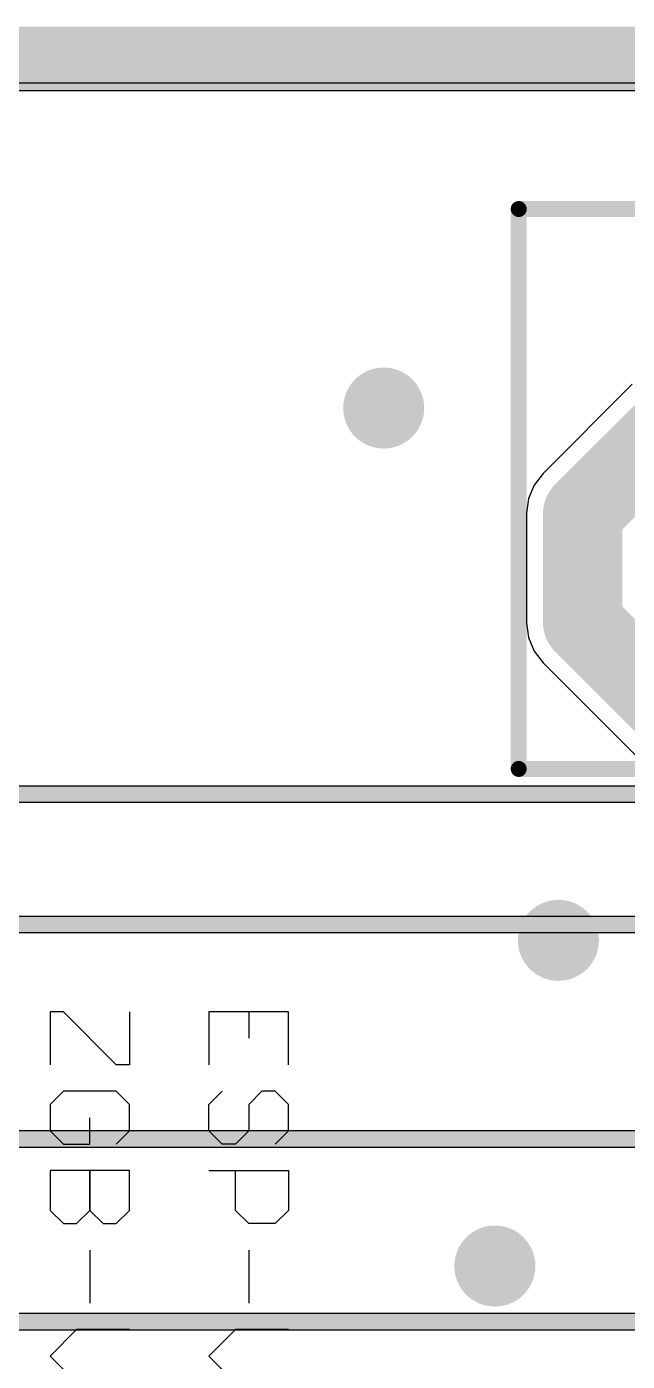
# Model space of a CAD drawing. Header units: millimetres. Extents: x 19 to 120, y 15 to 116.
# Drawn here: x 46.23 to 55.84, y 94.87 to 116.2 of the extents above; entities that cross this region are included whole.
import ezdxf

# ---------------------------------------------------------------- set-up
doc = ezdxf.new("R2010")
doc.units = ezdxf.units.MM
for name, color, linetype in [('BottomLayer', 5, 'Continuous'), ('InternalPlane1', 76, 'Continuous'), ('InternalPlane2', 16, 'Continuous'), ('KeepOutLayer', 6, 'Continuous'), ('Mechanical1', 6, 'Continuous'), ('MultiLayer', 9, 'Continuous'), ('TopLayer', 1, 'Continuous'), ('TopOverlay', 2, 'Continuous'), ('ViaHoleLayer', 16, 'Continuous')]:
    doc.layers.add(name, color=color, linetype=linetype)

# ---------------------------------------------------------------- blocks, each defined once
blk = doc.blocks.new('IDC3_7_2_6')
at = {"layer": 'TopOverlay', "const_width": 0.254}
for points in [[(-5.08, -2.975), (-5.08, 5.975)], [(-5.08, 5.975), (20.32, 5.975)], [(-5.08, -2.975), (20.32, -2.975)]]:
    blk.add_lwpolyline(points, dxfattribs=at)
at = {"layer": 'TopOverlay', "const_width": 0.127}
for points in [[(-5.144, 5.975, 1), (-5.016, 5.975, 1)], [(-5.144, 5.975, 1), (-5.016, 5.975, 1)], [(-5.144, -2.975, 1), (-5.016, -2.975, 1)], [(-5.144, -2.975, 1), (-5.016, -2.975, 1)]]:
    blk.add_lwpolyline(points, format="xyb", close=True, dxfattribs=at)

msp = doc.modelspace()

# ---------------------------------------------------------------- linework, layer by layer
at = {"layer": 'BottomLayer'}
msp.add_line((21.906, 115.309), (116.651, 115.309), dxfattribs=at)
at = {"layer": 'BottomLayer', "const_width": 0.229}
for points in [[(51.829, 110.109, 1), (52.057, 110.109, 1)], [(54.623, 101.6, 1), (54.851, 101.6, 1)], [(53.607, 96.393, 1), (53.835, 96.393, 1)]]:
    msp.add_lwpolyline(points, format="xyb", close=True, dxfattribs=at)
at = {"layer": 'InternalPlane1'}
msp.add_line((21.906, 115.187), (116.651, 115.187), dxfattribs=at)
at = {"layer": 'InternalPlane1', "const_width": 1.016}
msp.add_lwpolyline([(21.906, 115.697), (116.651, 115.697)], dxfattribs=at)
at = {"layer": 'InternalPlane2'}
for p, q in [((21.906, 115.187), (116.651, 115.187)), ((80.468, 104.065), (25.831, 104.065)), ((25.884, 103.806), (80.415, 103.806)), ((78.613, 101.983), (29.972, 101.983)), ((30.026, 101.725), (78.559, 101.725)), ((58.547, 98.554), (32.385, 98.554)), ((32.439, 98.296), (58.493, 98.296)), ((58.239, 95.633), (44.704, 95.633)), ((44.758, 95.375), (58.293, 95.375))]:
    msp.add_line(p, q, dxfattribs=at)
for points, const_width in [([(21.906, 115.697), (116.651, 115.697)], 1.016), ([(25.831, 103.936), (80.468, 103.936)], 0.254), ([(29.972, 101.854), (78.613, 101.854)], 0.254), ([(32.385, 98.425), (58.547, 98.425)], 0.254), ([(44.704, 95.504), (58.293, 95.504)], 0.254)]:
    msp.add_lwpolyline(points, dxfattribs=dict(at, const_width=const_width))
at = {"layer": 'InternalPlane2', "const_width": 0.648}
for points in [[(51.619, 110.109, 1), (52.267, 110.109, 1)], [(54.413, 101.6, 1), (55.061, 101.6, 1)], [(53.397, 96.393, 1), (54.045, 96.393, 1)]]:
    msp.add_lwpolyline(points, format="xyb", close=True, dxfattribs=at)
at = {"layer": 'KeepOutLayer', "const_width": 0.254}
msp.add_lwpolyline([(21.906, 115.697), (116.651, 115.697)], dxfattribs=at)
at = {"layer": 'Mechanical1', "const_width": 0.254}
msp.add_lwpolyline([(21.906, 115.697), (116.651, 115.697)], dxfattribs=at)
at = {"layer": 'MultiLayer', "const_width": 0.229}
for points in [[(51.829, 110.109, 1), (52.057, 110.109, 1)], [(54.623, 101.6, 1), (54.851, 101.6, 1)], [(53.607, 96.393, 1), (53.835, 96.393, 1)]]:
    msp.add_lwpolyline(points, format="xyb", close=True, dxfattribs=at)
at = {"layer": 'TopLayer'}
for p, q in [((21.906, 115.309), (116.651, 115.309)), ((55.918, 110.489), (54.491, 109.063)), ((54.491, 109.063), (54.349, 108.877)), ((54.349, 108.877), (54.259, 108.661)), ((54.259, 108.661), (54.229, 108.429)), ((54.229, 108.429), (54.229, 106.673)), ((54.229, 106.673), (54.259, 106.44)), ((54.259, 106.44), (54.349, 106.224)), ((54.349, 106.224), (54.491, 106.038)), ((54.491, 106.038), (59.428, 101.102))]:
    msp.add_line(p, q, dxfattribs=at)
for points, const_width in [([(51.829, 110.109, 1), (52.057, 110.109, 1)], 0.229), ([(54.808, 108.429, 1), (55.443, 108.429, 1)], 0.635), ([(54.808, 108.429, 1), (55.443, 108.429, 1)], 0.635), ([(54.808, 106.673, 1), (55.443, 106.673, 1)], 0.635), ([(54.808, 106.673, 1), (55.443, 106.673, 1)], 0.635), ([(54.623, 101.6, 1), (54.851, 101.6, 1)], 0.229), ([(53.607, 96.393, 1), (53.835, 96.393, 1)], 0.229)]:
    msp.add_lwpolyline(points, format="xyb", close=True, dxfattribs=dict(at, const_width=const_width))
at = {"layer": 'TopLayer', "const_width": 1.27}
for points in [[(55.125, 108.429), (56.552, 109.855)], [(55.125, 106.673), (55.125, 108.429)], [(55.125, 106.673), (60.325, 101.473)]]:
    msp.add_lwpolyline(points, dxfattribs=at)
at = {"layer": 'TopOverlay'}
for p, q in [((46.821, 100.457), (46.609, 100.457)), ((46.609, 100.457), (46.609, 99.611)), ((47.667, 99.611), (46.821, 100.457)), ((47.879, 100.457), (47.879, 99.611)), ((50.419, 100.457), (49.149, 100.457)), ((49.149, 100.457), (49.149, 99.611)), ((49.784, 100.457), (49.784, 100.034)), ((50.419, 99.611), (50.419, 100.457)), ((47.879, 99.611), (47.667, 99.611)), ((46.821, 99.187), (46.609, 98.976)), ((47.667, 99.187), (46.821, 99.187)), ((47.879, 98.976), (47.667, 99.187)), ((49.149, 98.976), (49.361, 99.187)), ((49.995, 99.187), (49.784, 98.976)), ((50.207, 99.187), (49.995, 99.187)), ((50.419, 98.976), (50.207, 99.187)), ((46.609, 98.976), (46.609, 98.553)), ((47.879, 98.553), (47.879, 98.976)), ((49.149, 98.553), (49.149, 98.976)), ((49.784, 98.976), (49.784, 98.553)), ((50.419, 98.553), (50.419, 98.976)), ((47.244, 98.341), (47.244, 98.764)), ((46.609, 98.553), (46.821, 98.341)), ((47.667, 98.341), (47.879, 98.553)), ((49.361, 98.341), (49.149, 98.553)), ((49.784, 98.553), (49.572, 98.341)), ((50.207, 98.341), (50.419, 98.553)), ((46.821, 98.341), (47.244, 98.341)), ((49.572, 98.341), (49.361, 98.341)), ((47.879, 97.918), (46.609, 97.918)), ((46.609, 97.918), (46.609, 97.283)), ((47.244, 97.283), (47.244, 97.918)), ((47.244, 97.918), (47.244, 97.283)), ((47.879, 97.283), (47.879, 97.918)), ((49.149, 97.918), (50.419, 97.918)), ((49.572, 97.283), (49.572, 97.918)), ((50.419, 97.918), (50.419, 97.283)), ((46.609, 97.283), (46.821, 97.071)), ((47.032, 97.071), (47.244, 97.283)), ((47.244, 97.283), (47.455, 97.071)), ((47.667, 97.071), (47.879, 97.283)), ((49.784, 97.071), (49.572, 97.283)), ((50.419, 97.283), (50.207, 97.071)), ((46.821, 97.071), (47.032, 97.071)), ((47.455, 97.071), (47.667, 97.071)), ((50.207, 97.071), (49.784, 97.071)), ((47.244, 96.648), (47.244, 95.802)), ((49.784, 96.648), (49.784, 95.802)), ((47.032, 95.379), (46.609, 94.955)), ((47.879, 95.379), (47.032, 95.379)), ((49.572, 95.379), (49.149, 94.955)), ((50.419, 95.379), (49.572, 95.379)), ((46.609, 94.955), (47.032, 94.532)), ((49.149, 94.955), (49.572, 94.532))]:
    msp.add_line(p, q, dxfattribs=at)
at = {"layer": 'ViaHoleLayer', "const_width": 0.14}
for points in [[(51.873, 110.109, 1), (52.013, 110.109, 1)], [(54.667, 101.6, 1), (54.807, 101.6, 1)], [(53.651, 96.393, 1), (53.791, 96.393, 1)]]:
    msp.add_lwpolyline(points, format="xyb", close=True, dxfattribs=at)

# ---------------------------------------------------------------- block references
at = {"rotation": 360}
msp.add_blockref('IDC3_7_2_6', (59.182, 107.315), dxfattribs=at)

doc.saveas('drawing.dxf')
